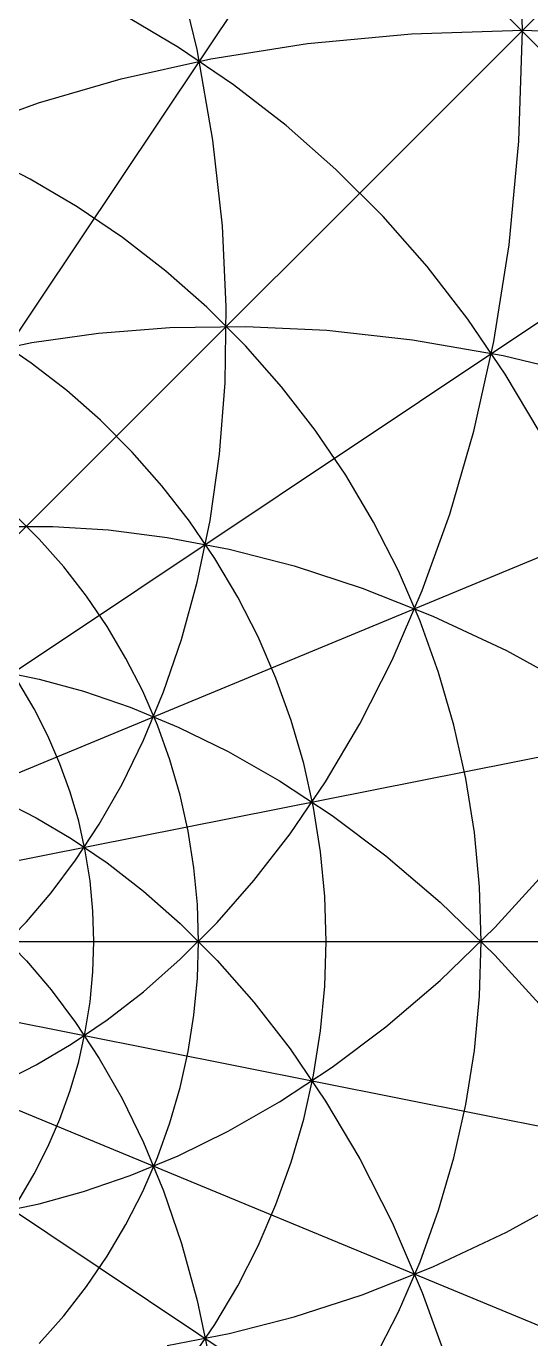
# Model space of a CAD drawing. Header units: metres. Extents: x -40000 to 40000, y -40000 to 40000.
# Drawn here: x 557 to 1233, y -533 to 1228 of the extents above; entities that cross this region are included whole.
import ezdxf

# ---------------------------------------------------------------- set-up
doc = ezdxf.new("R2010")
doc.units = ezdxf.units.M

msp = doc.modelspace()

# ---------------------------------------------------------------- linework, layer by layer
at = {"color": 0}
for p, q in [((1222.3, 1222.3), (1217.2, 1380.7)), ((786, 1196.5), (755.3, 1324.2)), ((934.3, 1204.5), (1073.5, 1217.7)), ((1073.5, 1217.7), (1222.3, 1222.3)), ((1217.7, 1073.5), (1222.3, 1222.3)), ((1222.3, 1222.3), (1380.7, 1217.2)), ((804.7, 1184), (934.3, 1204.5)), ((684.4, 1157.2), (804.7, 1184)), ((807.2, 1075.1), (786, 1196.5)), ((573.2, 1124.9), (684.4, 1157.2)), ((470.9, 1088.1), (573.2, 1124.9)), ((820, 960), (807.2, 1075.1)), ((1204.5, 934.3), (1217.7, 1073.5)), ((825.1, 851.5), (820, 960)), ((1184, 804.7), (1204.5, 934.3)), ((823.5, 749.4), (825.1, 851.5)), ((564.6, 803.4), (653.8, 816.1)), ((653.8, 816.1), (749.4, 823.5)), ((749.4, 823.5), (851.5, 825.1)), ((851.5, 825.1), (960, 820)), ((960, 820), (1075.1, 807.2)), ((481.8, 786.3), (564.6, 803.4)), ((1075.1, 807.2), (1196.5, 786)), ((1157.2, 684.4), (1184, 804.7)), ((1196.5, 786), (1324.2, 755.3)), ((816.1, 653.8), (823.5, 749.4)), ((1124.9, 573.2), (1157.2, 684.4)), ((803.4, 564.6), (816.1, 653.8)), ((786.3, 481.8), (803.4, 564.6)), ((1088.1, 470.9), (1124.9, 573.2)), ((522.8, 556.7), (592.8, 556.7)), ((592.8, 556.7), (667.3, 552)), ((667.3, 552), (746, 542)), ((746, 542), (829.1, 526.2)), ((829.1, 526.2), (916.3, 503.7)), ((916.3, 503.7), (1007.5, 474.1)), ((765.3, 405.2), (786.3, 481.8)), ((1007.5, 474.1), (1102.4, 436.5)), ((1047.6, 377.2), (1088.1, 470.9)), ((1102.4, 436.5), (1200.8, 390.1)), ((741.2, 334.7), (765.3, 405.2)), ((1200.8, 390.1), (1302.2, 334.3)), ((1004.1, 291.7), (1047.6, 377.2)), ((517.5, 363.7), (574.3, 351.9)), ((574.3, 351.9), (633.9, 335.6)), ((633.9, 335.6), (696.1, 314.3)), ((714.4, 270), (741.2, 334.7)), ((696.1, 314.3), (760.8, 287.5)), ((760.8, 287.5), (827.7, 254.6)), ((958.3, 214.2), (1004.1, 291.7)), ((685.5, 210.9), (714.4, 270)), ((827.7, 254.6), (896.7, 215.3)), ((896.7, 215.3), (967.3, 168.8)), ((910.8, 144.3), (958.3, 214.2)), ((654.9, 157.2), (685.5, 210.9)), ((524.9, 189), (570.4, 165.7)), ((570.4, 165.7), (617.3, 138)), ((967.3, 168.8), (1039.3, 114.7)), ((623.1, 108.8), (654.9, 157.2)), ((862.2, 81.5), (910.8, 144.3)), ((617.3, 138), (665.3, 105.4)), ((590.4, 65.2), (623.1, 108.8)), ((1039.3, 114.7), (1112.2, 52.5)), ((665.3, 105.4), (714, 67.5)), ((1185.5, 18.6), (1258.7, 99.1)), ((812.9, 25.5), (862.2, 81.5)), ((557.2, 26.3), (590.4, 65.2)), ((714, 67.5), (763.4, 24)), ((1112.2, 52.5), (1185.5, -18.6)), ((523.8, -8.2), (557.2, 26.3)), ((763.4, -24), (812.9, 25.5)), ((763.4, 24), (812.9, -25.5)), ((1112.2, -52.5), (1185.5, 18.6)), ((523.8, 8.2), (557.2, -26.3)), ((557.2, -26.3), (590.4, -65.2)), ((714, -67.5), (763.4, -24)), ((812.9, -25.5), (862.2, -81.5)), ((1185.5, -18.6), (1258.7, -99.1)), ((1039.3, -114.7), (1112.2, -52.5)), ((590.4, -65.2), (623.1, -108.8)), ((665.3, -105.4), (714, -67.5)), ((862.2, -81.5), (910.8, -144.3)), ((617.3, -138), (665.3, -105.4)), ((623.1, -108.8), (654.9, -157.2)), ((967.3, -168.8), (1039.3, -114.7)), ((570.4, -165.7), (617.3, -138)), ((654.9, -157.2), (685.5, -210.9)), ((910.8, -144.3), (958.3, -214.2)), ((524.9, -189), (570.4, -165.7)), ((896.7, -215.3), (967.3, -168.8)), ((685.5, -210.9), (714.4, -270)), ((827.7, -254.6), (896.7, -215.3)), ((958.3, -214.2), (1004.1, -291.7)), ((760.8, -287.5), (827.7, -254.6)), ((714.4, -270), (741.2, -334.7)), ((696.1, -314.3), (760.8, -287.5)), ((1004.1, -291.7), (1047.6, -377.2)), ((633.9, -335.6), (696.1, -314.3)), ((1200.8, -390.1), (1302.2, -334.3)), ((517.5, -363.7), (574.3, -351.9)), ((574.3, -351.9), (633.9, -335.6)), ((741.2, -334.7), (765.3, -405.2)), ((1047.6, -377.2), (1088.1, -470.9)), ((1102.4, -436.5), (1200.8, -390.1)), ((765.3, -405.2), (786.3, -481.8)), ((1007.5, -474.1), (1102.4, -436.5)), ((916.3, -503.7), (1007.5, -474.1)), ((1088.1, -470.9), (1124.9, -573.2)), ((786.3, -481.8), (803.4, -564.6)), ((829.1, -526.2), (916.3, -503.7)), ((746, -542), (829.1, -526.2))]:
    msp.add_line(p, q, dxfattribs=at)
at = {"layer": '1', "color": 1}
for p, q in [((0.1, 0.1), (22222.8, 33258.8)), ((0.1, 0.1), (28284.3, 28284.3)), ((0.1, 0.1), (33258.8, 22222.8)), ((0.1, 0.1), (36955.2, 15307.3)), ((0.1, 0), (39231.4, 7803.6)), ((1260.1, 1183.3), (1183.3, 1260.1)), ((761.1, 1199.3), (684.3, 1244.7)), ((834.9, 1149.1), (761.1, 1199.3)), ((905.4, 1094.4), (834.9, 1149.1)), ((972.3, 1035.4), (905.4, 1094.4)), ((562.3, 1022.8), (497, 1056.1)), ((625.4, 985.5), (562.3, 1022.8)), ((1035.4, 972.3), (972.3, 1035.4)), ((686, 944.3), (625.4, 985.5)), ((1094.4, 905.4), (1035.4, 972.3)), ((744, 899.3), (686, 944.3)), ((799, 850.8), (744, 899.3)), ((1149.1, 834.9), (1094.4, 905.4)), ((850.8, 799), (799, 850.8)), ((1199.3, 761.1), (1149.1, 834.9)), ((563.7, 775.9), (513.9, 809.8)), ((899.3, 744), (850.8, 799)), ((611.4, 739), (563.7, 775.9)), ((1244.7, 684.3), (1199.3, 761.1)), ((944.3, 686), (899.3, 744)), ((656.5, 699.2), (611.4, 739)), ((699.2, 656.5), (656.5, 699.2)), ((985.5, 625.4), (944.3, 686)), ((739, 611.4), (699.2, 656.5)), ((1022.8, 562.3), (985.5, 625.4)), ((775.9, 563.7), (739, 611.4)), ((574.5, 539.5), (539.5, 574.5)), ((809.8, 513.9), (775.9, 563.7)), ((1056.1, 497), (1022.8, 562.3)), ((607.3, 502.4), (574.5, 539.5)), ((840.5, 462), (809.8, 513.9)), ((637.6, 463.2), (607.3, 502.4)), ((1085.2, 429.7), (1056.1, 497)), ((665.4, 422.3), (637.6, 463.2)), ((867.8, 408.4), (840.5, 462)), ((1110, 360.7), (1085.2, 429.7)), ((690.6, 379.7), (665.4, 422.3)), ((891.7, 353.1), (867.8, 408.4)), ((713.1, 335.6), (690.6, 379.7)), ((912.2, 296.4), (891.7, 353.1)), ((1130.5, 290.3), (1110, 360.7)), ((567.5, 312), (546.8, 347)), ((732.8, 290.1), (713.1, 335.6)), ((586, 275.7), (567.5, 312)), ((749.5, 243.5), (732.8, 290.1)), ((929, 238.5), (912.2, 296.4)), ((1146.5, 218.7), (1130.5, 290.3)), ((602.1, 238.4), (586, 275.7)), ((615.9, 200.1), (602.1, 238.4)), ((763.4, 196), (749.5, 243.5)), ((942.1, 179.7), (929, 238.5)), ((1158, 146.3), (1146.5, 218.7)), ((627.3, 161.1), (615.9, 200.1)), ((774.2, 147.7), (763.4, 196)), ((951.5, 120.2), (942.1, 179.7)), ((636.1, 121.4), (627.3, 161.1)), ((781.9, 98.8), (774.2, 147.7)), ((1164.9, 73.3), (1158, 146.3)), ((642.5, 81.2), (636.1, 121.4)), ((957.2, 60.2), (951.5, 120.2)), ((786.6, 49.5), (781.9, 98.8)), ((646.3, 40.7), (642.5, 81.2)), ((1167.2, 0), (1164.9, 73.3)), ((959.1, 0), (957.2, 60.2)), ((647.6, 0), (646.3, 40.7)), ((788.1, 0), (786.6, 49.5)), ((0.1, 0), (40000, 0)), ((646.3, -40.7), (647.6, 0)), ((786.6, -49.5), (788.1, 0)), ((957.2, -60.2), (959.1, 0)), ((1164.9, -73.3), (1167.2, 0)), ((0.1, 0), (39231.4, -7803.6)), ((0.1, -0.1), (33258.8, -22222.8)), ((0.1, -0.1), (36955.2, -15307.3)), ((642.5, -81.2), (646.3, -40.7)), ((781.9, -98.8), (786.6, -49.5)), ((951.5, -120.2), (957.2, -60.2)), ((636.1, -121.4), (642.5, -81.2)), ((1158, -146.3), (1164.9, -73.3)), ((774.2, -147.7), (781.9, -98.8)), ((627.3, -161.1), (636.1, -121.4)), ((942.1, -179.7), (951.5, -120.2)), ((763.4, -196), (774.2, -147.7)), ((1146.5, -218.7), (1158, -146.3)), ((615.9, -200.1), (627.3, -161.1)), ((929, -238.5), (942.1, -179.7)), ((602.1, -238.4), (615.9, -200.1)), ((749.5, -243.5), (763.4, -196)), ((1130.5, -290.3), (1146.5, -218.7)), ((586, -275.7), (602.1, -238.4)), ((732.8, -290.1), (749.5, -243.5)), ((912.2, -296.4), (929, -238.5)), ((567.5, -312), (586, -275.7)), ((713.1, -335.6), (732.8, -290.1)), ((891.7, -353.1), (912.2, -296.4)), ((1110, -360.7), (1130.5, -290.3)), ((546.8, -347), (567.5, -312)), ((690.6, -379.7), (713.1, -335.6)), ((867.8, -408.4), (891.7, -353.1)), ((1085.2, -429.7), (1110, -360.7)), ((665.4, -422.3), (690.6, -379.7)), ((637.6, -463.2), (665.4, -422.3)), ((840.5, -462), (867.8, -408.4)), ((1056.1, -497), (1085.2, -429.7)), ((607.3, -502.4), (637.6, -463.2)), ((809.8, -513.9), (840.5, -462)), ((574.5, -539.5), (607.3, -502.4)), ((1022.8, -562.3), (1056.1, -497)), ((775.9, -563.7), (809.8, -513.9))]:
    msp.add_line(p, q, dxfattribs=at)

doc.saveas('drawing.dxf')
